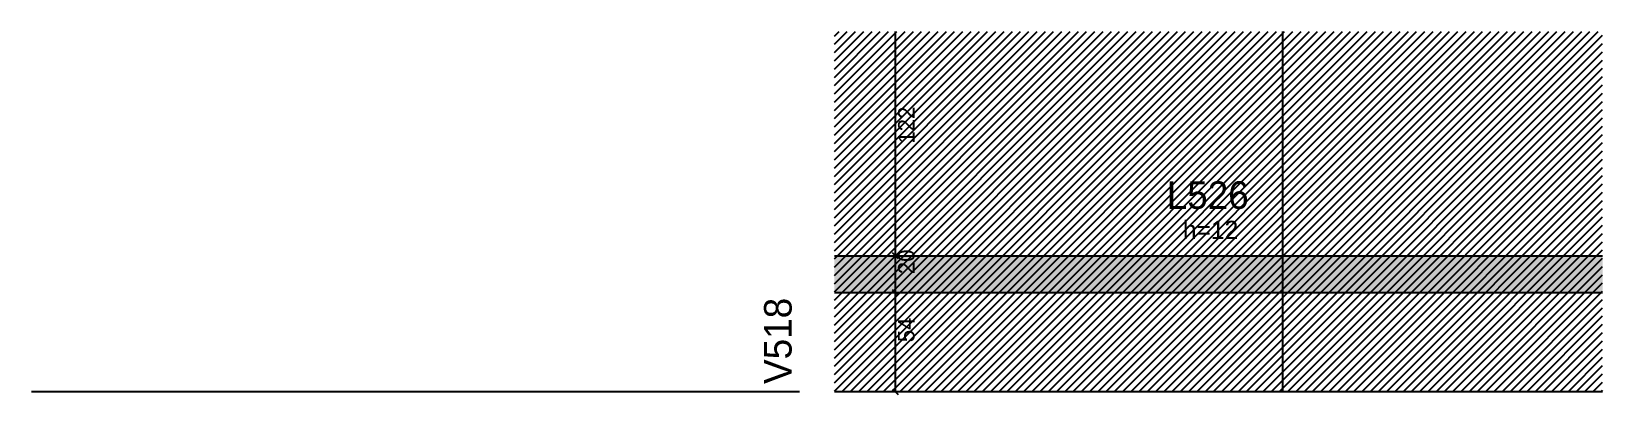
# Model space of a CAD drawing. Header units: metres. Extents: x 4926 to 5781, y 2572 to 2770.
import ezdxf

# ---------------------------------------------------------------- set-up
doc = ezdxf.new("R2010")
doc.units = ezdxf.units.M
for name, color, linetype in [('3', 7, 'Continuous'), ('4', 7, 'Continuous'), ('COTA', 7, 'Continuous'), ('Hachura', 7, 'Continuous'), ('Painéis', 7, 'Continuous'), ('REAPROVEITAMENTO', 7, 'Continuous')]:
    doc.layers.add(name, color=color, linetype=linetype)

msp = doc.modelspace()

# ---------------------------------------------------------------- hatches: boundary and pattern name
at = {"layer": 'Hachura'}
h = msp.add_hatch(color=7, dxfattribs=at)
h.dxf.hatch_style = 1
h.paths.add_polyline_path([(5362.72, 2627.94), (5780.72, 2627.94), (5780.72, 2647.94), (5362.72, 2647.94), (5362.72, 2627.94)])
at = {"layer": 'REAPROVEITAMENTO'}
h = msp.add_hatch(dxfattribs=at)
h.set_pattern_fill('ANSI31')
h.paths.add_polyline_path([(5362.72, 2573.94), (5780.72, 2573.94), (5780.72, 2769.94), (5362.72, 2769.94), (5362.72, 2573.94)])

# ---------------------------------------------------------------- linework, layer by layer
at = {"layer": '3', "color": 3, "lineweight": 25}
for points in [[(5343.72, 2573.94), (4925.72, 2573.94)], [(5780.72, 2573.94), (5362.72, 2573.94)]]:
    msp.add_lwpolyline(points, dxfattribs=at)
at = {"layer": 'COTA', "color": 4, "lineweight": 25}
for p, q in [((5395.88, 2647.94), (5395.88, 2769.94)), ((5395.88, 2627.94), (5395.88, 2647.94)), ((5395.88, 2573.94), (5395.88, 2627.94))]:
    msp.add_line(p, q, dxfattribs=at)
at = {"layer": 'COTA', "color": 0, "lineweight": 25}
for p, q in [((5397.38, 2646.44), (5394.38, 2649.44)), ((5394.38, 2649.44), (5397.38, 2646.44)), ((5397.38, 2626.44), (5394.38, 2629.44)), ((5394.38, 2629.44), (5397.38, 2626.44)), ((5394.38, 2575.44), (5397.38, 2572.44))]:
    msp.add_line(p, q, dxfattribs=at)
at = {"layer": 'Painéis', "color": 200, "lineweight": 25}
for p, q in [((5606.72, 2573.94), (5606.72, 2769.94)), ((5362.72, 2647.94), (5780.72, 2647.94)), ((5362.72, 2627.94), (5780.72, 2627.94))]:
    msp.add_line(p, q, dxfattribs=at)

# ---------------------------------------------------------------- texts
at = {"layer": '3', "color": 3, "lineweight": 25}
msp.add_text('h=12', height=10, dxfattribs=at).set_placement((5552.34, 2656.97))
at = {"layer": '4', "color": 4, "lineweight": 25}
msp.add_text('L526', height=15, dxfattribs=at).set_placement((5543.54, 2673.42))
msp.add_text('V518', height=15, rotation=90, dxfattribs=at).set_placement((5339.41, 2578.21))
at = {"layer": 'COTA', "color": 240, "lineweight": 25}
for s, p in [('122', (5406.33, 2708.94)), ('20', (5406.29, 2637.94)), ('54', (5406.28, 2600.94))]:
    msp.add_text(s, height=9, rotation=90, dxfattribs=at).set_placement(p)

doc.saveas('drawing.dxf')
